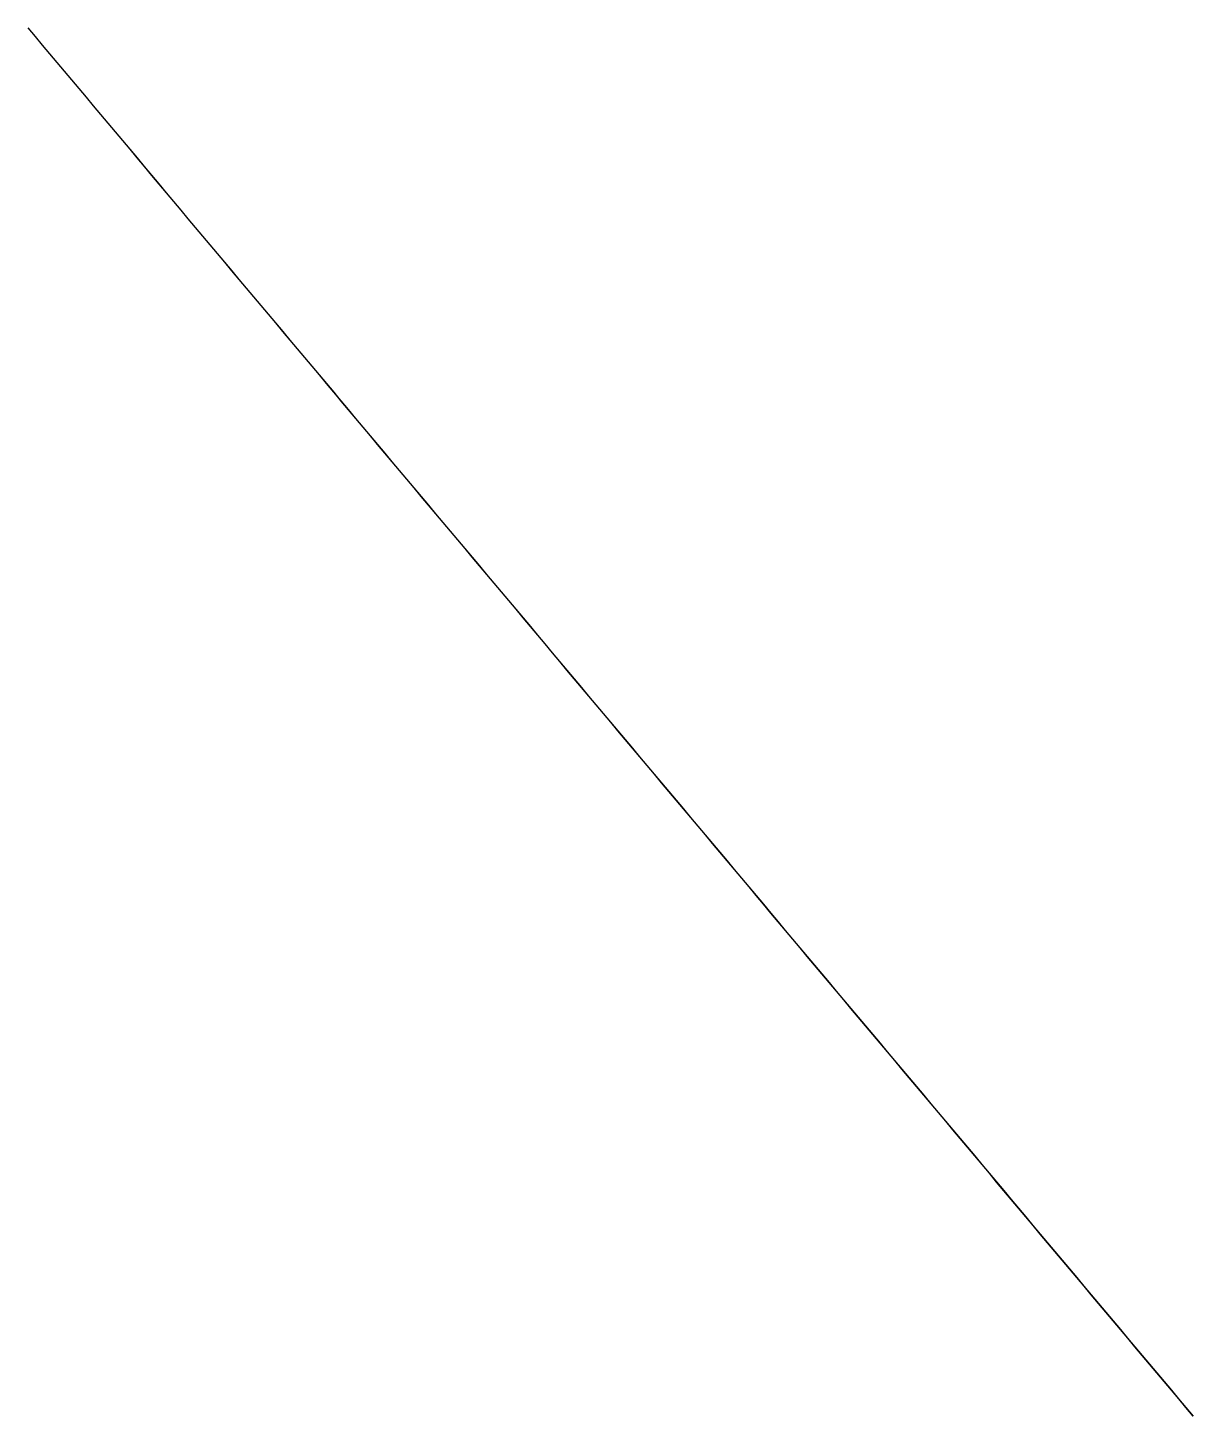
# Model space of a CAD drawing. Header units: millimetres. Extents: x 6 to 994, y 4 to 1181.
# Drawn here: x 625.7 to 994, y 4.4 to 443.3 of the extents above; entities outside this region: 1.
import ezdxf

# ---------------------------------------------------------------- set-up
doc = ezdxf.new("R2010")
doc.units = ezdxf.units.MM

msp = doc.modelspace()

# ---------------------------------------------------------------- linework, layer by layer
msp.add_line((6.2, 1181.05), (6.36, 1181.05))
for centre, radius, start, end in [((24055536.38, 20187397.13), 31403054.57, 220.003476223, 220.003685324), ((4817791.45, 4041866.31), 6287939.76, 219.995400079, 219.996444247), ((2190291.97, 1837383.12), 2858143.9, 219.99602659, 219.99832371), ((3439554.35, 2886317.14), 4489376.19, 220.00410319, 220.0055658), ((1417314.33, 1188798.8), 1849106.71, 219.99790589, 220.00145634), ((1852282.44, 1554198.11), 2417185.74, 220.00598378, 220.00870011), ((1047549.28, 878500.05), 1366394.05, 220.00103829, 220.00584264), ((1267373.85, 1063265.92), 1653554.63, 220.00911828, 220.01308874), ((830736.19, 696524.26), 1083333.81, 220.00542426, 220.0114833), ((963154.67, 807889.25), 1256356.25, 220.0135072, 220.01873238)]:
    msp.add_arc(centre, radius, start, end)

doc.saveas('drawing.dxf')
